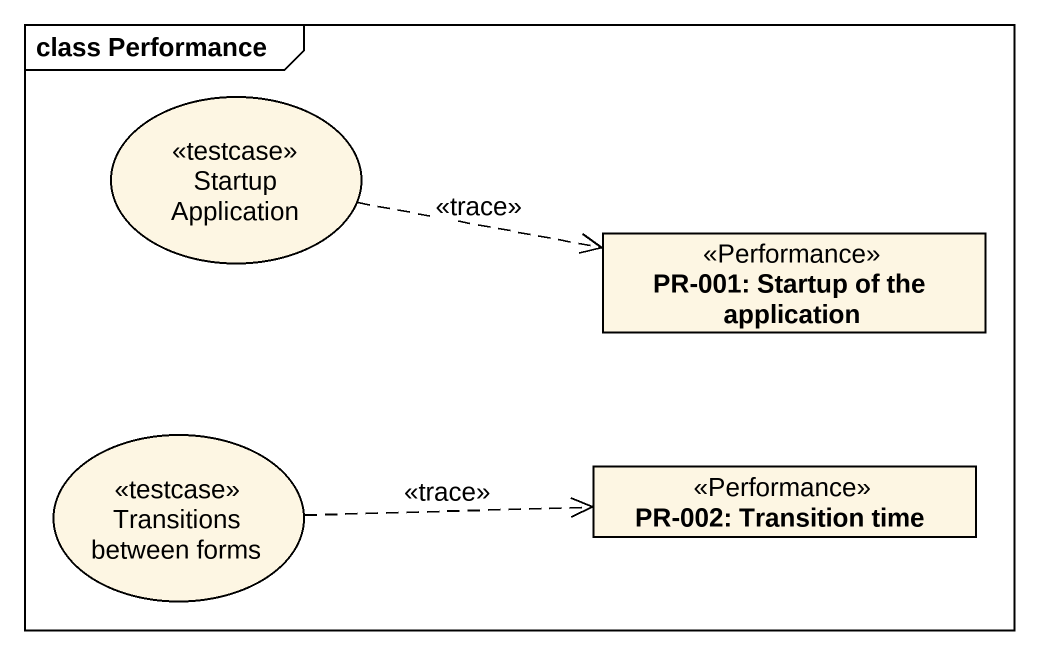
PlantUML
@startuml
mainframe class Performance
allowmixing
hide circle
hide empty members
usecase "Startup Application" as Startup_Application <<testcase>>
class "PR-001: Startup of the application" as PR_001_Startup_of_the <<Performance>>
usecase "Transitions between forms" as Transitions_between_forms <<testcase>>
class "PR-002: Transition time" as PR_002_Transition_time <<Performance>>
Startup_Application .right.> PR_001_Startup_of_the : <<trace>>
Transitions_between_forms .right.> PR_002_Transition_time : <<trace>>
@enduml
